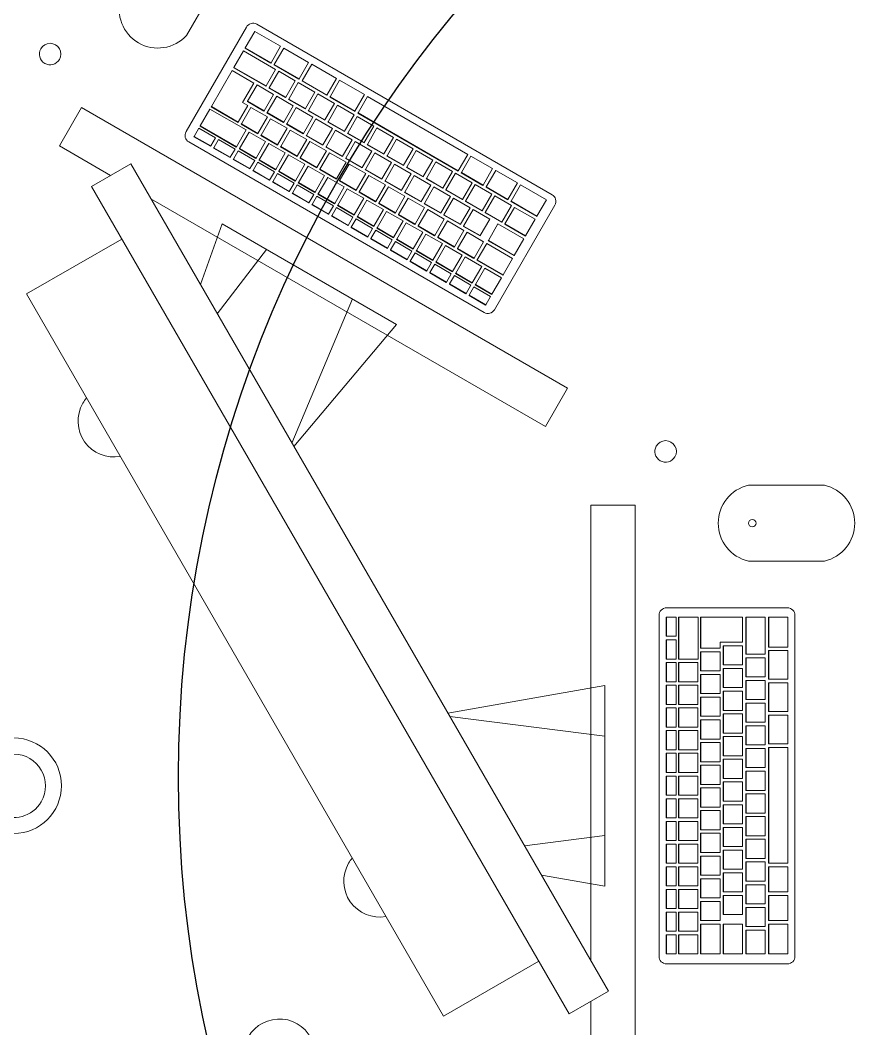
# Model space of a CAD drawing. Header units: millimetres. Extents: x 155920 to 295199, y -4084 to 97293.
# Drawn here: x 168260 to 168976, y 18933 to 19778 of the extents above; entities that cross this region are included whole.
import ezdxf

# ---------------------------------------------------------------- set-up
doc = ezdxf.new("R2010")
doc.units = ezdxf.units.MM
doc.header["$MEASUREMENT"] = 0
for name, color, linetype, lineweight in [('A-GENM', 8, 'CONTINUOUS', 9), ('E-ELEC-EQPM', 8, 'CONTINUOUS', 9), ('I-FURN', 8, 'CONTINUOUS', 9)]:
    doc.layers.add(name, color=color, linetype=linetype, lineweight=lineweight)
doc.layers.add('Social Distancing', color=7, linetype='CONTINUOUS')

msp = doc.modelspace()

# ---------------------------------------------------------------- linework, layer by layer
at = {"layer": 'A-GENM'}
for p, q in [((168399.49, 19764.75), (168431.24, 19819.75)), ((168449.65, 19771.9), (168399.07, 19684.29)), ((168456.66, 19768.27), (168448.69, 19754.46)), ((168478.31, 19755.77), (168456.66, 19768.27)), ((168705.61, 19631.45), (168458.33, 19774.22)), ((168447.21, 19751.89), (168439.23, 19738.07)), ((168474.06, 19736.39), (168447.21, 19751.89)), ((168448.55, 19754.22), (168448.69, 19754.46)), ((168470.21, 19741.72), (168448.55, 19754.22)), ((168448.69, 19754.46), (168470.34, 19741.96)), ((168470.34, 19741.96), (168478.31, 19755.77)), ((168480.91, 19754.27), (168472.94, 19740.46)), ((168501.7, 19742.27), (168480.91, 19754.27)), ((168437.75, 19735.5), (168420.3, 19705.29)), ((168455.93, 19725), (168437.75, 19735.5)), ((168439.09, 19737.83), (168439.23, 19738.07)), ((168465.94, 19722.33), (168439.09, 19737.83)), ((168439.23, 19738.07), (168466.08, 19722.57)), ((168466.08, 19722.57), (168474.06, 19736.39)), ((168476.65, 19734.89), (168468.67, 19721.07)), ((168470.21, 19741.72), (168470.34, 19741.96)), ((168472.8, 19740.22), (168472.94, 19740.46)), ((168493.59, 19728.22), (168472.8, 19740.22)), ((168472.94, 19740.46), (168493.73, 19728.46)), ((168490.51, 19726.89), (168476.65, 19734.89)), ((168493.73, 19728.46), (168501.7, 19742.27)), ((168504.29, 19740.77), (168496.32, 19726.96)), ((168525.08, 19728.77), (168504.29, 19740.77)), ((168482.53, 19713.07), (168490.51, 19726.89)), ((168493.59, 19728.22), (168493.73, 19728.46)), ((168496.19, 19726.72), (168496.32, 19726.96)), ((168516.97, 19714.72), (168496.19, 19726.72)), ((168496.32, 19726.96), (168517.11, 19714.96)), ((168517.11, 19714.96), (168525.08, 19728.77)), ((168527.68, 19727.27), (168519.71, 19713.46)), ((168548.46, 19715.27), (168527.68, 19727.27)), ((168446.47, 19708.61), (168455.93, 19725)), ((168458.53, 19723.5), (168450.55, 19709.68)), ((168472.39, 19715.5), (168458.53, 19723.5)), ((168465.94, 19722.33), (168466.08, 19722.57)), ((168468.54, 19720.83), (168468.67, 19721.07)), ((168482.39, 19712.83), (168468.54, 19720.83)), ((168468.67, 19721.07), (168482.53, 19713.07)), ((168493.11, 19725.39), (168485.13, 19711.57)), ((168506.97, 19717.39), (168493.11, 19725.39)), ((168498.98, 19703.57), (168506.97, 19717.39)), ((168450.41, 19709.44), (168450.55, 19709.68)), ((168464.27, 19701.44), (168450.41, 19709.44)), ((168450.55, 19709.68), (168464.41, 19701.68)), ((168464.41, 19701.68), (168472.39, 19715.5)), ((168474.98, 19714), (168467, 19700.18)), ((168488.84, 19706), (168474.98, 19714)), ((168482.39, 19712.83), (168482.53, 19713.07)), ((168484.99, 19711.33), (168485.13, 19711.57)), ((168498.85, 19703.33), (168484.99, 19711.33)), ((168485.13, 19711.57), (168498.98, 19703.57)), ((168509.56, 19715.89), (168501.58, 19702.07)), ((168523.42, 19707.89), (168509.56, 19715.89)), ((168516.97, 19714.72), (168517.11, 19714.96)), ((168519.57, 19713.22), (168519.71, 19713.46)), ((168540.35, 19701.22), (168519.57, 19713.22)), ((168519.71, 19713.46), (168540.49, 19701.46)), ((168540.49, 19701.46), (168548.46, 19715.27)), ((168551.06, 19713.77), (168543.09, 19699.96)), ((168635.06, 19665.27), (168551.06, 19713.77)), ((168419.1, 19703.2), (168410.98, 19689.14)), ((168449.41, 19685.7), (168419.1, 19703.2)), ((168420.16, 19705.05), (168420.3, 19705.29)), ((168442.68, 19692.05), (168420.16, 19705.05)), ((168420.3, 19705.29), (168442.82, 19692.29)), ((168442.82, 19692.29), (168450.8, 19706.11)), ((168453.4, 19704.61), (168445.42, 19690.79)), ((168450.8, 19706.11), (168446.47, 19708.61)), ((168467.25, 19696.61), (168453.4, 19704.61)), ((168464.27, 19701.44), (168464.41, 19701.68)), ((168480.86, 19692.18), (168488.84, 19706)), ((168491.44, 19704.5), (168483.46, 19690.68)), ((168505.3, 19696.5), (168491.44, 19704.5)), ((168498.85, 19703.33), (168498.98, 19703.57)), ((168501.44, 19701.83), (168501.58, 19702.07)), ((168515.3, 19693.83), (168501.44, 19701.83)), ((168501.58, 19702.07), (168515.44, 19694.07)), ((168515.44, 19694.07), (168523.42, 19707.89)), ((168526.02, 19706.39), (168518.04, 19692.57)), ((168539.87, 19698.39), (168526.02, 19706.39)), ((168540.35, 19701.22), (168540.49, 19701.46)), ((168442.68, 19692.05), (168442.82, 19692.29)), ((168459.27, 19682.79), (168467.25, 19696.61)), ((168469.85, 19695.11), (168461.87, 19681.29)), ((168466.87, 19699.94), (168467, 19700.18)), ((168480.72, 19691.94), (168466.87, 19699.94)), ((168467, 19700.18), (168480.86, 19692.18)), ((168483.71, 19687.11), (168469.85, 19695.11)), ((168480.72, 19691.94), (168480.86, 19692.18)), ((168497.32, 19682.68), (168505.3, 19696.5)), ((168507.89, 19695), (168499.91, 19681.18)), ((168521.75, 19687), (168507.89, 19695)), ((168515.3, 19693.83), (168515.44, 19694.07)), ((168517.9, 19692.33), (168518.04, 19692.57)), ((168531.76, 19684.33), (168517.9, 19692.33)), ((168518.04, 19692.57), (168531.89, 19684.57)), ((168531.89, 19684.57), (168539.87, 19698.39)), ((168542.47, 19696.89), (168534.49, 19683.07)), ((168556.33, 19688.89), (168542.47, 19696.89)), ((168542.95, 19699.72), (168543.09, 19699.96)), ((168626.96, 19651.22), (168542.95, 19699.72)), ((168543.09, 19699.96), (168627.09, 19651.46)), ((168409.85, 19687.18), (168405.86, 19680.27)), ((168423.7, 19679.18), (168409.85, 19687.18)), ((168410.84, 19688.9), (168410.98, 19689.14)), ((168441.15, 19671.4), (168410.84, 19688.9)), ((168410.98, 19689.14), (168441.29, 19671.64)), ((168441.29, 19671.64), (168449.41, 19685.7)), ((168451.87, 19683.96), (168443.89, 19670.14)), ((168445.28, 19690.55), (168445.42, 19690.79)), ((168459.13, 19682.55), (168445.28, 19690.55)), ((168445.42, 19690.79), (168459.27, 19682.79)), ((168465.72, 19675.96), (168451.87, 19683.96)), ((168475.73, 19673.29), (168483.71, 19687.11)), ((168486.31, 19685.61), (168478.33, 19671.79)), ((168483.32, 19690.44), (168483.46, 19690.68)), ((168497.18, 19682.44), (168483.32, 19690.44)), ((168483.46, 19690.68), (168497.32, 19682.68)), ((168500.16, 19677.61), (168486.31, 19685.61)), ((168513.77, 19673.18), (168521.75, 19687)), ((168524.35, 19685.5), (168516.37, 19671.68)), ((168538.2, 19677.5), (168524.35, 19685.5)), ((168531.76, 19684.33), (168531.89, 19684.57)), ((168548.35, 19675.07), (168556.33, 19688.89)), ((168558.93, 19687.39), (168550.95, 19673.57)), ((168572.78, 19679.39), (168558.93, 19687.39)), ((168401.4, 19675.61), (168648.68, 19532.84)), ((168405.72, 19680.03), (168405.86, 19680.27)), ((168419.58, 19672.03), (168405.72, 19680.03)), ((168405.86, 19680.27), (168419.71, 19672.27)), ((168419.71, 19672.27), (168423.7, 19679.18)), ((168426.3, 19677.68), (168422.31, 19670.77)), ((168440.16, 19669.68), (168426.3, 19677.68)), ((168457.74, 19662.14), (168465.72, 19675.96)), ((168459.13, 19682.55), (168459.27, 19682.79)), ((168461.73, 19681.05), (168461.87, 19681.29)), ((168475.59, 19673.05), (168461.73, 19681.05)), ((168461.87, 19681.29), (168475.73, 19673.29)), ((168492.18, 19663.79), (168500.16, 19677.61)), ((168502.76, 19676.11), (168494.78, 19662.29)), ((168497.18, 19682.44), (168497.32, 19682.68)), ((168499.78, 19680.94), (168499.91, 19681.18)), ((168513.63, 19672.94), (168499.78, 19680.94)), ((168499.91, 19681.18), (168513.77, 19673.18)), ((168516.62, 19668.11), (168502.76, 19676.11)), ((168530.22, 19663.68), (168538.2, 19677.5)), ((168540.8, 19676), (168532.82, 19662.18)), ((168534.35, 19682.83), (168534.49, 19683.07)), ((168548.21, 19674.83), (168534.35, 19682.83)), ((168534.49, 19683.07), (168548.35, 19675.07)), ((168554.66, 19668), (168540.8, 19676)), ((168548.21, 19674.83), (168548.35, 19675.07)), ((168564.8, 19665.57), (168572.78, 19679.39)), ((168575.38, 19677.89), (168567.4, 19664.07)), ((168589.24, 19669.89), (168575.38, 19677.89)), ((168419.58, 19672.03), (168419.71, 19672.27)), ((168422.17, 19670.53), (168422.31, 19670.77)), ((168436.03, 19662.53), (168422.17, 19670.53)), ((168422.31, 19670.77), (168436.17, 19662.77)), ((168436.17, 19662.77), (168440.16, 19669.68)), ((168442.76, 19668.18), (168438.77, 19661.27)), ((168441.15, 19671.4), (168441.29, 19671.64)), ((168456.61, 19660.18), (168442.76, 19668.18)), ((168443.75, 19669.9), (168443.89, 19670.14)), ((168457.6, 19661.9), (168443.75, 19669.9)), ((168443.89, 19670.14), (168457.74, 19662.14)), ((168468.32, 19674.46), (168460.34, 19660.64)), ((168482.18, 19666.46), (168468.32, 19674.46)), ((168475.59, 19673.05), (168475.73, 19673.29)), ((168478.19, 19671.55), (168478.33, 19671.79)), ((168492.04, 19663.55), (168478.19, 19671.55)), ((168478.33, 19671.79), (168492.18, 19663.79)), ((168508.64, 19654.29), (168516.62, 19668.11)), ((168519.21, 19666.61), (168511.23, 19652.79)), ((168513.63, 19672.94), (168513.77, 19673.18)), ((168516.23, 19671.44), (168516.37, 19671.68)), ((168530.09, 19663.44), (168516.23, 19671.44)), ((168516.37, 19671.68), (168530.22, 19663.68)), ((168533.07, 19658.61), (168519.21, 19666.61)), ((168546.68, 19654.18), (168554.66, 19668)), ((168550.81, 19673.33), (168550.95, 19673.57)), ((168564.66, 19665.33), (168550.81, 19673.33)), ((168550.95, 19673.57), (168564.8, 19665.57)), ((168581.26, 19656.07), (168589.24, 19669.89)), ((168591.84, 19668.39), (168583.86, 19654.57)), ((168605.69, 19660.39), (168591.84, 19668.39)), ((168436.03, 19662.53), (168436.17, 19662.77)), ((168438.63, 19661.03), (168438.77, 19661.27)), ((168452.48, 19653.03), (168438.63, 19661.03)), ((168438.77, 19661.27), (168452.62, 19653.27)), ((168452.62, 19653.27), (168456.61, 19660.18)), ((168459.21, 19658.68), (168455.22, 19651.77)), ((168457.6, 19661.9), (168457.74, 19662.14)), ((168473.07, 19650.68), (168459.21, 19658.68)), ((168460.2, 19660.4), (168460.34, 19660.64)), ((168474.06, 19652.4), (168460.2, 19660.4)), ((168460.34, 19660.64), (168474.2, 19652.64)), ((168474.2, 19652.64), (168482.18, 19666.46)), ((168484.77, 19664.96), (168476.79, 19651.14)), ((168498.63, 19656.96), (168484.77, 19664.96)), ((168492.04, 19663.55), (168492.18, 19663.79)), ((168494.64, 19662.05), (168494.78, 19662.29)), ((168508.5, 19654.05), (168494.64, 19662.05)), ((168494.78, 19662.29), (168508.64, 19654.29)), ((168525.09, 19644.79), (168533.07, 19658.61)), ((168530.09, 19663.44), (168530.22, 19663.68)), ((168532.68, 19661.94), (168532.82, 19662.18)), ((168546.54, 19653.94), (168532.68, 19661.94)), ((168532.82, 19662.18), (168546.68, 19654.18)), ((168557.26, 19666.5), (168549.28, 19652.68)), ((168571.11, 19658.5), (168557.26, 19666.5)), ((168563.13, 19644.68), (168571.11, 19658.5)), ((168564.66, 19665.33), (168564.8, 19665.57)), ((168567.26, 19663.83), (168567.4, 19664.07)), ((168581.12, 19655.83), (168567.26, 19663.83)), ((168567.4, 19664.07), (168581.26, 19656.07)), ((168597.71, 19646.57), (168605.69, 19660.39)), ((168608.29, 19658.89), (168600.31, 19645.07)), ((168622.15, 19650.89), (168608.29, 19658.89)), ((168627.09, 19651.46), (168635.06, 19665.27)), ((168637.66, 19663.77), (168629.69, 19649.96)), ((168655.85, 19653.27), (168637.66, 19663.77)), ((168452.48, 19653.03), (168452.62, 19653.27)), ((168455.08, 19651.53), (168455.22, 19651.77)), ((168468.94, 19643.53), (168455.08, 19651.53)), ((168455.22, 19651.77), (168469.08, 19643.77)), ((168469.08, 19643.77), (168473.07, 19650.68)), ((168474.06, 19652.4), (168474.2, 19652.64)), ((168476.66, 19650.9), (168476.79, 19651.14)), ((168490.51, 19642.9), (168476.66, 19650.9)), ((168476.79, 19651.14), (168490.65, 19643.14)), ((168490.65, 19643.14), (168498.63, 19656.96)), ((168501.23, 19655.46), (168493.25, 19641.64)), ((168515.09, 19647.46), (168501.23, 19655.46)), ((168508.5, 19654.05), (168508.64, 19654.29)), ((168511.1, 19652.55), (168511.23, 19652.79)), ((168524.95, 19644.55), (168511.1, 19652.55)), ((168511.23, 19652.79), (168525.09, 19644.79)), ((168535.67, 19657.11), (168527.69, 19643.29)), ((168549.53, 19649.11), (168535.67, 19657.11)), ((168546.54, 19653.94), (168546.68, 19654.18)), ((168549.14, 19652.44), (168549.28, 19652.68)), ((168562.99, 19644.44), (168549.14, 19652.44)), ((168549.28, 19652.68), (168563.13, 19644.68)), ((168573.71, 19657), (168565.73, 19643.18)), ((168587.57, 19649), (168573.71, 19657)), ((168581.12, 19655.83), (168581.26, 19656.07)), ((168583.72, 19654.33), (168583.86, 19654.57)), ((168597.57, 19646.33), (168583.72, 19654.33)), ((168583.86, 19654.57), (168597.71, 19646.57)), ((168614.17, 19637.07), (168622.15, 19650.89)), ((168626.96, 19651.22), (168627.09, 19651.46)), ((168629.55, 19649.72), (168629.69, 19649.96)), ((168647.74, 19639.22), (168629.55, 19649.72)), ((168629.69, 19649.96), (168647.88, 19639.46)), ((168647.88, 19639.46), (168655.85, 19653.27)), ((168658.45, 19651.77), (168650.48, 19637.96)), ((168676.63, 19641.27), (168658.45, 19651.77)), ((168468.94, 19643.53), (168469.08, 19643.77)), ((168471.54, 19642.03), (168471.68, 19642.27)), ((168485.39, 19634.03), (168471.54, 19642.03)), ((168475.67, 19649.18), (168471.68, 19642.27)), ((168471.68, 19642.27), (168485.53, 19634.27)), ((168489.52, 19641.18), (168475.67, 19649.18)), ((168490.51, 19642.9), (168490.65, 19643.14)), ((168493.11, 19641.4), (168493.25, 19641.64)), ((168506.97, 19633.4), (168493.11, 19641.4)), ((168493.25, 19641.64), (168507.1, 19633.64)), ((168507.1, 19633.64), (168515.09, 19647.46)), ((168517.68, 19645.96), (168509.7, 19632.14)), ((168531.54, 19637.96), (168517.68, 19645.96)), ((168524.95, 19644.55), (168525.09, 19644.79)), ((168527.55, 19643.05), (168527.69, 19643.29)), ((168541.41, 19635.05), (168527.55, 19643.05)), ((168527.69, 19643.29), (168541.55, 19635.29)), ((168541.55, 19635.29), (168549.53, 19649.11)), ((168552.12, 19647.61), (168544.14, 19633.79)), ((168565.98, 19639.61), (168552.12, 19647.61)), ((168562.99, 19644.44), (168563.13, 19644.68)), ((168565.59, 19642.94), (168565.73, 19643.18)), ((168579.45, 19634.94), (168565.59, 19642.94)), ((168565.73, 19643.18), (168579.59, 19635.18)), ((168579.59, 19635.18), (168587.57, 19649)), ((168590.17, 19647.5), (168582.19, 19633.68)), ((168604.02, 19639.5), (168590.17, 19647.5)), ((168597.57, 19646.33), (168597.71, 19646.57)), ((168600.17, 19644.83), (168600.31, 19645.07)), ((168614.03, 19636.83), (168600.17, 19644.83)), ((168600.31, 19645.07), (168614.17, 19637.07)), ((168624.74, 19649.39), (168616.76, 19635.57)), ((168638.6, 19641.39), (168624.74, 19649.39)), ((168630.62, 19627.57), (168638.6, 19641.39)), ((168668.66, 19627.46), (168676.63, 19641.27)), ((168485.39, 19634.03), (168485.53, 19634.27)), ((168485.53, 19634.27), (168489.52, 19641.18)), ((168487.99, 19632.53), (168488.13, 19632.77)), ((168492.12, 19639.68), (168488.13, 19632.77)), ((168488.13, 19632.77), (168501.99, 19624.77)), ((168505.98, 19631.68), (168492.12, 19639.68)), ((168506.97, 19633.4), (168507.1, 19633.64)), ((168523.56, 19624.14), (168531.54, 19637.96)), ((168534.14, 19636.46), (168526.16, 19622.64)), ((168547.99, 19628.46), (168534.14, 19636.46)), ((168541.41, 19635.05), (168541.55, 19635.29)), ((168544, 19633.55), (168544.14, 19633.79)), ((168557.86, 19625.55), (168544, 19633.55)), ((168544.14, 19633.79), (168558, 19625.79)), ((168558, 19625.79), (168565.98, 19639.61)), ((168568.58, 19638.11), (168560.6, 19624.29)), ((168582.43, 19630.11), (168568.58, 19638.11)), ((168579.45, 19634.94), (168579.59, 19635.18)), ((168582.05, 19633.44), (168582.19, 19633.68)), ((168595.9, 19625.44), (168582.05, 19633.44)), ((168582.19, 19633.68), (168596.04, 19625.68)), ((168596.04, 19625.68), (168604.02, 19639.5)), ((168606.62, 19638), (168598.64, 19624.18)), ((168620.48, 19630), (168606.62, 19638)), ((168614.03, 19636.83), (168614.17, 19637.07)), ((168616.63, 19635.33), (168616.76, 19635.57)), ((168630.48, 19627.33), (168616.63, 19635.33)), ((168616.76, 19635.57), (168630.62, 19627.57)), ((168641.2, 19639.89), (168633.22, 19626.07)), ((168655.06, 19631.89), (168641.2, 19639.89)), ((168647.74, 19639.22), (168647.88, 19639.46)), ((168650.34, 19637.72), (168650.48, 19637.96)), ((168668.53, 19627.22), (168650.34, 19637.72)), ((168650.48, 19637.96), (168668.66, 19627.46)), ((168679.23, 19639.77), (168671.26, 19625.96)), ((168700.88, 19627.27), (168679.23, 19639.77)), ((168501.85, 19624.53), (168487.99, 19632.53)), ((168501.85, 19624.53), (168501.99, 19624.77)), ((168501.99, 19624.77), (168505.98, 19631.68)), ((168508.57, 19630.18), (168504.58, 19623.27)), ((168522.43, 19622.18), (168508.57, 19630.18)), ((168509.56, 19631.9), (168509.7, 19632.14)), ((168523.42, 19623.9), (168509.56, 19631.9)), ((168509.7, 19632.14), (168523.56, 19624.14)), ((168540.01, 19614.64), (168547.99, 19628.46)), ((168550.59, 19626.96), (168542.61, 19613.14)), ((168564.45, 19618.96), (168550.59, 19626.96)), ((168557.86, 19625.55), (168558, 19625.79)), ((168574.45, 19616.29), (168582.43, 19630.11)), ((168585.03, 19628.61), (168577.05, 19614.79)), ((168598.89, 19620.61), (168585.03, 19628.61)), ((168595.9, 19625.44), (168596.04, 19625.68)), ((168612.5, 19616.18), (168620.48, 19630)), ((168623.08, 19628.5), (168615.09, 19614.68)), ((168636.93, 19620.5), (168623.08, 19628.5)), ((168630.48, 19627.33), (168630.62, 19627.57)), ((168633.08, 19625.83), (168633.22, 19626.07)), ((168646.94, 19617.83), (168633.08, 19625.83)), ((168633.22, 19626.07), (168647.08, 19618.07)), ((168647.08, 19618.07), (168655.06, 19631.89)), ((168657.65, 19630.39), (168649.67, 19616.57)), ((168671.51, 19622.39), (168657.65, 19630.39)), ((168668.53, 19627.22), (168668.66, 19627.46)), ((168671.12, 19625.72), (168671.26, 19625.96)), ((168692.77, 19613.22), (168671.12, 19625.72)), ((168671.26, 19625.96), (168692.91, 19613.46)), ((168692.91, 19613.46), (168700.88, 19627.27)), ((168504.45, 19623.03), (168504.58, 19623.27)), ((168518.3, 19615.03), (168504.45, 19623.03)), ((168504.58, 19623.27), (168518.44, 19615.27)), ((168518.44, 19615.27), (168522.43, 19622.18)), ((168525.03, 19620.68), (168521.04, 19613.77)), ((168523.42, 19623.9), (168523.56, 19624.14)), ((168538.89, 19612.68), (168525.03, 19620.68)), ((168526.02, 19622.4), (168526.16, 19622.64)), ((168539.88, 19614.4), (168526.02, 19622.4)), ((168526.16, 19622.64), (168540.01, 19614.64)), ((168556.47, 19605.14), (168564.45, 19618.96)), ((168567.05, 19617.46), (168559.07, 19603.64)), ((168560.46, 19624.05), (168560.6, 19624.29)), ((168574.32, 19616.05), (168560.46, 19624.05)), ((168560.6, 19624.29), (168574.45, 19616.29)), ((168580.9, 19609.46), (168567.05, 19617.46)), ((168574.32, 19616.05), (168574.45, 19616.29)), ((168590.91, 19606.79), (168598.89, 19620.61)), ((168601.49, 19619.11), (168593.51, 19605.29)), ((168598.5, 19623.94), (168598.64, 19624.18)), ((168612.36, 19615.94), (168598.5, 19623.94)), ((168598.64, 19624.18), (168612.5, 19616.18)), ((168615.34, 19611.11), (168601.49, 19619.11)), ((168612.36, 19615.94), (168612.5, 19616.18)), ((168628.95, 19606.68), (168636.93, 19620.5)), ((168639.53, 19619), (168631.55, 19605.18)), ((168653.39, 19611), (168639.53, 19619)), ((168646.94, 19617.83), (168647.08, 19618.07)), ((168649.53, 19616.33), (168649.67, 19616.57)), ((168663.39, 19608.33), (168649.53, 19616.33)), ((168649.67, 19616.57), (168663.53, 19608.57)), ((168657.35, 19535.17), (168707.93, 19622.78)), ((168663.53, 19608.57), (168671.51, 19622.39)), ((168674.1, 19620.87), (168666.13, 19607.07)), ((168691.42, 19610.87), (168674.1, 19620.87)), ((168518.3, 19615.03), (168518.44, 19615.27)), ((168520.9, 19613.53), (168521.04, 19613.77)), ((168534.76, 19605.53), (168520.9, 19613.53)), ((168521.04, 19613.77), (168534.89, 19605.77)), ((168534.89, 19605.77), (168538.89, 19612.68)), ((168541.48, 19611.18), (168537.49, 19604.27)), ((168539.88, 19614.4), (168540.01, 19614.64)), ((168555.34, 19603.18), (168541.48, 19611.18)), ((168542.47, 19612.9), (168542.61, 19613.14)), ((168556.33, 19604.9), (168542.47, 19612.9)), ((168542.61, 19613.14), (168556.47, 19605.14)), ((168572.92, 19595.64), (168580.9, 19609.46)), ((168583.5, 19607.96), (168575.52, 19594.14)), ((168576.91, 19614.55), (168577.05, 19614.79)), ((168590.77, 19606.55), (168576.91, 19614.55)), ((168577.05, 19614.79), (168590.91, 19606.79)), ((168597.36, 19599.96), (168583.5, 19607.96)), ((168607.36, 19597.29), (168615.34, 19611.11)), ((168617.94, 19609.61), (168609.96, 19595.79)), ((168614.96, 19614.44), (168615.09, 19614.68)), ((168628.81, 19606.44), (168614.96, 19614.44)), ((168615.09, 19614.68), (168628.95, 19606.68)), ((168631.8, 19601.61), (168617.94, 19609.61)), ((168645.41, 19597.18), (168653.39, 19611)), ((168663.39, 19608.33), (168663.53, 19608.57)), ((168683.45, 19597.07), (168691.42, 19610.87)), ((168692.77, 19613.22), (168692.91, 19613.46)), ((168534.76, 19605.53), (168534.89, 19605.77)), ((168537.35, 19604.03), (168537.49, 19604.27)), ((168551.21, 19596.03), (168537.35, 19604.03)), ((168537.49, 19604.27), (168551.35, 19596.27)), ((168551.35, 19596.27), (168555.34, 19603.18)), ((168557.94, 19601.68), (168553.95, 19594.77)), ((168556.33, 19604.9), (168556.47, 19605.14)), ((168571.79, 19593.68), (168557.94, 19601.68)), ((168558.93, 19603.4), (168559.07, 19603.64)), ((168572.78, 19595.4), (168558.93, 19603.4)), ((168559.07, 19603.64), (168572.92, 19595.64)), ((168589.38, 19586.14), (168597.36, 19599.96)), ((168590.77, 19606.55), (168590.91, 19606.79)), ((168593.37, 19605.05), (168593.51, 19605.29)), ((168607.22, 19597.05), (168593.37, 19605.05)), ((168593.51, 19605.29), (168607.36, 19597.29)), ((168623.82, 19587.79), (168631.8, 19601.61)), ((168634.4, 19600.11), (168626.42, 19586.29)), ((168628.81, 19606.44), (168628.95, 19606.68)), ((168631.41, 19604.94), (168631.55, 19605.18)), ((168645.27, 19596.94), (168631.41, 19604.94)), ((168631.55, 19605.18), (168645.41, 19597.18)), ((168648.25, 19592.11), (168634.4, 19600.11)), ((168660.3, 19606.98), (168652.33, 19593.18)), ((168681.95, 19594.48), (168660.3, 19606.98)), ((168665.99, 19606.83), (168666.13, 19607.07)), ((168683.31, 19596.83), (168665.99, 19606.83)), ((168666.13, 19607.07), (168683.45, 19597.07)), ((168551.21, 19596.03), (168551.35, 19596.27)), ((168553.81, 19594.53), (168553.95, 19594.77)), ((168567.67, 19586.53), (168553.81, 19594.53)), ((168553.95, 19594.77), (168567.8, 19586.77)), ((168567.8, 19586.77), (168571.79, 19593.68)), ((168574.39, 19592.18), (168570.4, 19585.27)), ((168572.78, 19595.4), (168572.92, 19595.64)), ((168588.25, 19584.18), (168574.39, 19592.18)), ((168575.38, 19593.9), (168575.52, 19594.14)), ((168589.24, 19585.9), (168575.38, 19593.9)), ((168575.52, 19594.14), (168589.38, 19586.14)), ((168599.96, 19598.46), (168591.98, 19584.64)), ((168613.81, 19590.46), (168599.96, 19598.46)), ((168607.22, 19597.05), (168607.36, 19597.29)), ((168609.82, 19595.55), (168609.96, 19595.79)), ((168623.68, 19587.55), (168609.82, 19595.55)), ((168609.96, 19595.79), (168623.82, 19587.79)), ((168640.27, 19578.29), (168648.25, 19592.11)), ((168650.84, 19590.59), (168642.87, 19576.79)), ((168645.27, 19596.94), (168645.41, 19597.18)), ((168672.49, 19578.09), (168650.84, 19590.59)), ((168652.2, 19592.94), (168652.33, 19593.18)), ((168673.85, 19580.44), (168652.2, 19592.94)), ((168652.33, 19593.18), (168673.98, 19580.68)), ((168673.98, 19580.68), (168681.95, 19594.48)), ((168683.31, 19596.83), (168683.45, 19597.07)), ((168567.67, 19586.53), (168567.8, 19586.77)), ((168570.26, 19585.03), (168570.4, 19585.27)), ((168584.12, 19577.03), (168570.26, 19585.03)), ((168570.4, 19585.27), (168584.26, 19577.27)), ((168584.26, 19577.27), (168588.25, 19584.18)), ((168590.85, 19582.68), (168586.86, 19575.77)), ((168589.24, 19585.9), (168589.38, 19586.14)), ((168604.7, 19574.68), (168590.85, 19582.68)), ((168591.84, 19584.4), (168591.98, 19584.64)), ((168605.69, 19576.4), (168591.84, 19584.4)), ((168591.98, 19584.64), (168605.83, 19576.64)), ((168605.83, 19576.64), (168613.81, 19590.46)), ((168616.41, 19588.96), (168608.43, 19575.14)), ((168630.27, 19580.96), (168616.41, 19588.96)), ((168623.68, 19587.55), (168623.82, 19587.79)), ((168626.28, 19586.05), (168626.42, 19586.29)), ((168640.13, 19578.05), (168626.28, 19586.05)), ((168626.42, 19586.29), (168640.27, 19578.29)), ((168584.12, 19577.03), (168584.26, 19577.27)), ((168586.72, 19575.53), (168586.86, 19575.77)), ((168600.57, 19567.53), (168586.72, 19575.53)), ((168586.86, 19575.77), (168600.71, 19567.77)), ((168600.71, 19567.77), (168604.7, 19574.68)), ((168605.69, 19576.4), (168605.83, 19576.64)), ((168608.29, 19574.9), (168608.43, 19575.14)), ((168622.15, 19566.9), (168608.29, 19574.9)), ((168608.43, 19575.14), (168622.29, 19567.14)), ((168622.29, 19567.14), (168630.27, 19580.96)), ((168632.86, 19579.46), (168624.88, 19565.64)), ((168646.72, 19571.46), (168632.86, 19579.46)), ((168640.13, 19578.05), (168640.27, 19578.29)), ((168642.73, 19576.55), (168642.87, 19576.79)), ((168664.38, 19564.05), (168642.73, 19576.55)), ((168642.87, 19576.79), (168664.52, 19564.29)), ((168664.52, 19564.29), (168672.49, 19578.09)), ((168673.85, 19580.44), (168673.98, 19580.68)), ((168600.57, 19567.53), (168600.71, 19567.77)), ((168603.17, 19566.03), (168603.31, 19566.27)), ((168617.03, 19558.03), (168603.17, 19566.03)), ((168607.3, 19573.18), (168603.31, 19566.27)), ((168603.31, 19566.27), (168617.17, 19558.27)), ((168621.16, 19565.18), (168607.3, 19573.18)), ((168617.17, 19558.27), (168621.16, 19565.18)), ((168622.15, 19566.9), (168622.29, 19567.14)), ((168624.75, 19565.4), (168624.88, 19565.64)), ((168638.6, 19557.4), (168624.75, 19565.4)), ((168624.88, 19565.64), (168638.74, 19557.64)), ((168638.74, 19557.64), (168646.72, 19571.46)), ((168649.32, 19569.96), (168641.34, 19556.14)), ((168663.18, 19561.96), (168649.32, 19569.96)), ((168617.03, 19558.03), (168617.17, 19558.27)), ((168619.63, 19556.53), (168619.77, 19556.77)), ((168623.76, 19563.68), (168619.77, 19556.77)), ((168619.77, 19556.77), (168633.62, 19548.77)), ((168637.61, 19555.68), (168623.76, 19563.68)), ((168638.6, 19557.4), (168638.74, 19557.64)), ((168655.2, 19548.14), (168663.18, 19561.96)), ((168664.38, 19564.05), (168664.52, 19564.29)), ((168633.48, 19548.53), (168619.63, 19556.53)), ((168633.48, 19548.53), (168633.62, 19548.77)), ((168633.62, 19548.77), (168637.61, 19555.68)), ((168640.21, 19554.18), (168636.22, 19547.27)), ((168654.07, 19546.18), (168640.21, 19554.18)), ((168641.2, 19555.9), (168641.34, 19556.14)), ((168655.06, 19547.9), (168641.2, 19555.9)), ((168641.34, 19556.14), (168655.2, 19548.14)), ((168636.08, 19547.03), (168636.22, 19547.27)), ((168649.94, 19539.03), (168636.08, 19547.03)), ((168636.22, 19547.27), (168650.08, 19539.27)), ((168650.08, 19539.27), (168654.07, 19546.18)), ((168655.06, 19547.9), (168655.2, 19548.14)), ((168649.94, 19539.03), (168650.08, 19539.27)), ((168933.62, 19388.11), (168870.12, 19388.11)), ((168870.12, 19324.61), (168933.62, 19324.61)), ((168795.16, 19279.13), (168795.16, 18993.59)), ((168902.67, 19285.48), (168801.51, 19285.48)), ((168909.02, 18993.59), (168909.02, 19279.13)), ((168801.15, 19261.59), (168801.15, 19277.59)), ((168801.15, 19277.59), (168801.42, 19277.59)), ((168809.4, 19277.59), (168801.42, 19277.59)), ((168801.42, 19277.59), (168801.42, 19261.59)), ((168809.4, 19261.59), (168809.4, 19277.59)), ((168811.38, 19242.59), (168811.38, 19277.59)), ((168811.38, 19277.59), (168811.66, 19277.59)), ((168827.9, 19277.59), (168811.66, 19277.59)), ((168811.66, 19277.59), (168811.66, 19242.59)), ((168827.9, 19242.59), (168827.9, 19277.59)), ((168830.03, 19251.59), (168830.03, 19277.59)), ((168830.03, 19277.59), (168830.31, 19277.59)), ((168865.2, 19277.59), (168830.31, 19277.59)), ((168830.31, 19277.59), (168830.31, 19251.59)), ((168865.2, 19256.59), (168865.2, 19277.59)), ((168867.89, 19246.59), (168867.89, 19277.59)), ((168867.89, 19277.59), (168868.17, 19277.59)), ((168884.13, 19277.59), (168868.17, 19277.59)), ((168868.17, 19277.59), (168868.17, 19246.59)), ((168884.13, 19246.59), (168884.13, 19277.59)), ((168886.82, 19252.59), (168886.82, 19277.59)), ((168886.82, 19277.59), (168887.09, 19277.59)), ((168903.03, 19277.59), (168887.09, 19277.59)), ((168887.09, 19277.59), (168887.09, 19252.59)), ((168903.03, 19252.59), (168903.03, 19277.59)), ((168801.15, 19261.59), (168801.42, 19261.59)), ((168801.42, 19261.59), (168809.4, 19261.59)), ((168801.15, 19242.59), (168801.15, 19258.59)), ((168801.15, 19258.59), (168801.42, 19258.59)), ((168809.4, 19258.59), (168801.42, 19258.59)), ((168801.42, 19258.59), (168801.42, 19242.59)), ((168809.4, 19242.59), (168809.4, 19258.59)), ((168846.27, 19251.59), (168846.27, 19256.59)), ((168846.27, 19256.59), (168865.2, 19256.59)), ((168848.96, 19237.59), (168848.96, 19253.59)), ((168848.96, 19253.59), (168849.24, 19253.59)), ((168865.2, 19253.59), (168849.24, 19253.59)), ((168849.24, 19253.59), (168849.24, 19237.59)), ((168865.2, 19237.59), (168865.2, 19253.59)), ((168830.03, 19251.59), (168830.31, 19251.59)), ((168830.03, 19232.59), (168830.03, 19248.59)), ((168830.03, 19248.59), (168830.31, 19248.59)), ((168830.31, 19251.59), (168846.27, 19251.59)), ((168846.27, 19248.59), (168830.31, 19248.59)), ((168830.31, 19248.59), (168830.31, 19232.59)), ((168846.27, 19232.59), (168846.27, 19248.59)), ((168867.89, 19246.59), (168868.17, 19246.59)), ((168868.17, 19246.59), (168884.13, 19246.59)), ((168886.82, 19252.59), (168887.09, 19252.59)), ((168886.82, 19225.59), (168886.82, 19249.59)), ((168886.82, 19249.59), (168887.09, 19249.59)), ((168887.09, 19252.59), (168903.03, 19252.59)), ((168903.03, 19249.59), (168887.09, 19249.59)), ((168887.09, 19249.59), (168887.09, 19225.59)), ((168903.03, 19225.59), (168903.03, 19249.59)), ((168801.15, 19242.59), (168801.42, 19242.59)), ((168801.15, 19223.59), (168801.15, 19239.59)), ((168801.15, 19239.59), (168801.42, 19239.59)), ((168801.42, 19242.59), (168809.4, 19242.59)), ((168809.4, 19239.59), (168801.42, 19239.59)), ((168801.42, 19239.59), (168801.42, 19223.59)), ((168809.4, 19223.59), (168809.4, 19239.59)), ((168811.38, 19242.59), (168811.66, 19242.59)), ((168811.38, 19223.59), (168811.38, 19239.59)), ((168811.38, 19239.59), (168811.66, 19239.59)), ((168811.66, 19242.59), (168827.9, 19242.59)), ((168827.62, 19239.59), (168811.66, 19239.59)), ((168811.66, 19239.59), (168811.66, 19223.59)), ((168827.62, 19223.59), (168827.62, 19239.59)), ((168848.96, 19237.59), (168849.24, 19237.59)), ((168849.24, 19237.59), (168865.2, 19237.59)), ((168867.89, 19227.59), (168867.89, 19243.59)), ((168867.89, 19243.59), (168868.17, 19243.59)), ((168884.13, 19243.59), (168868.17, 19243.59)), ((168868.17, 19243.59), (168868.17, 19227.59)), ((168884.13, 19227.59), (168884.13, 19243.59)), ((168830.03, 19232.59), (168830.31, 19232.59)), ((168830.03, 19213.59), (168830.03, 19229.59)), ((168830.03, 19229.59), (168830.31, 19229.59)), ((168830.31, 19232.59), (168846.27, 19232.59)), ((168846.27, 19229.59), (168830.31, 19229.59)), ((168830.31, 19229.59), (168830.31, 19213.59)), ((168846.27, 19213.59), (168846.27, 19229.59)), ((168848.96, 19218.59), (168848.96, 19234.59)), ((168848.96, 19234.59), (168849.24, 19234.59)), ((168865.2, 19234.59), (168849.24, 19234.59)), ((168849.24, 19234.59), (168849.24, 19218.59)), ((168865.2, 19218.59), (168865.2, 19234.59)), ((168867.89, 19227.59), (168868.17, 19227.59)), ((168868.17, 19227.59), (168884.13, 19227.59)), ((168801.15, 19223.59), (168801.42, 19223.59)), ((168801.15, 19204.59), (168801.15, 19220.59)), ((168801.15, 19220.59), (168801.42, 19220.59)), ((168801.42, 19223.59), (168809.4, 19223.59)), ((168809.4, 19220.59), (168801.42, 19220.59)), ((168801.42, 19220.59), (168801.42, 19204.59)), ((168809.4, 19204.59), (168809.4, 19220.59)), ((168811.38, 19223.59), (168811.66, 19223.59)), ((168811.38, 19204.59), (168811.38, 19220.59)), ((168811.38, 19220.59), (168811.66, 19220.59)), ((168811.66, 19223.59), (168827.62, 19223.59)), ((168827.62, 19220.59), (168811.66, 19220.59)), ((168811.66, 19220.59), (168811.66, 19204.59)), ((168827.62, 19204.59), (168827.62, 19220.59)), ((168867.89, 19208.59), (168867.89, 19224.59)), ((168867.89, 19224.59), (168868.17, 19224.59)), ((168884.13, 19224.59), (168868.17, 19224.59)), ((168868.17, 19224.59), (168868.17, 19208.59)), ((168884.13, 19208.59), (168884.13, 19224.59)), ((168886.82, 19225.59), (168887.09, 19225.59)), ((168886.82, 19198.59), (168886.82, 19222.59)), ((168886.82, 19222.59), (168887.09, 19222.59)), ((168887.09, 19225.59), (168903.03, 19225.59)), ((168903.03, 19222.59), (168887.09, 19222.59)), ((168887.09, 19222.59), (168887.09, 19198.59)), ((168903.03, 19198.59), (168903.03, 19222.59)), ((168830.03, 19213.59), (168830.31, 19213.59)), ((168830.03, 19194.59), (168830.03, 19210.59)), ((168830.03, 19210.59), (168830.31, 19210.59)), ((168830.31, 19213.59), (168846.27, 19213.59)), ((168846.27, 19210.59), (168830.31, 19210.59)), ((168830.31, 19210.59), (168830.31, 19194.59)), ((168846.27, 19194.59), (168846.27, 19210.59)), ((168848.96, 19218.59), (168849.24, 19218.59)), ((168848.96, 19199.59), (168848.96, 19215.59)), ((168848.96, 19215.59), (168849.24, 19215.59)), ((168849.24, 19218.59), (168865.2, 19218.59)), ((168865.2, 19215.59), (168849.24, 19215.59)), ((168849.24, 19215.59), (168849.24, 19199.59)), ((168865.2, 19199.59), (168865.2, 19215.59)), ((168801.15, 19204.59), (168801.42, 19204.59)), ((168801.42, 19204.59), (168809.4, 19204.59)), ((168811.38, 19204.59), (168811.66, 19204.59)), ((168811.66, 19204.59), (168827.62, 19204.59)), ((168867.89, 19208.59), (168868.17, 19208.59)), ((168867.89, 19189.59), (168867.89, 19205.59)), ((168867.89, 19205.59), (168868.17, 19205.59)), ((168868.17, 19208.59), (168884.13, 19208.59)), ((168884.13, 19205.59), (168868.17, 19205.59)), ((168868.17, 19205.59), (168868.17, 19189.59)), ((168884.13, 19189.59), (168884.13, 19205.59)), ((168801.15, 19185.59), (168801.15, 19201.59)), ((168801.15, 19201.59), (168801.42, 19201.59)), ((168809.4, 19201.59), (168801.42, 19201.59)), ((168801.42, 19201.59), (168801.42, 19185.59)), ((168809.4, 19185.59), (168809.4, 19201.59)), ((168811.38, 19185.59), (168811.38, 19201.59)), ((168811.38, 19201.59), (168811.66, 19201.59)), ((168827.62, 19201.59), (168811.66, 19201.59)), ((168811.66, 19201.59), (168811.66, 19185.59)), ((168827.62, 19185.59), (168827.62, 19201.59)), ((168830.03, 19194.59), (168830.31, 19194.59)), ((168830.31, 19194.59), (168846.27, 19194.59)), ((168848.96, 19199.59), (168849.24, 19199.59)), ((168848.96, 19180.59), (168848.96, 19196.59)), ((168848.96, 19196.59), (168849.24, 19196.59)), ((168849.24, 19199.59), (168865.2, 19199.59)), ((168865.2, 19196.59), (168849.24, 19196.59)), ((168849.24, 19196.59), (168849.24, 19180.59)), ((168865.2, 19180.59), (168865.2, 19196.59)), ((168886.82, 19198.59), (168887.09, 19198.59)), ((168886.82, 19171.59), (168886.82, 19195.59)), ((168886.82, 19195.59), (168887.09, 19195.59)), ((168887.09, 19198.59), (168903.03, 19198.59)), ((168903.03, 19195.59), (168887.09, 19195.59)), ((168887.09, 19195.59), (168887.09, 19171.59)), ((168903.03, 19171.59), (168903.03, 19195.59)), ((168801.15, 19185.59), (168801.42, 19185.59)), ((168801.42, 19185.59), (168809.4, 19185.59)), ((168811.38, 19185.59), (168811.66, 19185.59)), ((168811.66, 19185.59), (168827.62, 19185.59)), ((168830.03, 19175.59), (168830.03, 19191.59)), ((168830.03, 19191.59), (168830.31, 19191.59)), ((168846.27, 19191.59), (168830.31, 19191.59)), ((168830.31, 19191.59), (168830.31, 19175.59)), ((168846.27, 19175.59), (168846.27, 19191.59)), ((168867.89, 19189.59), (168868.17, 19189.59)), ((168867.89, 19170.59), (168867.89, 19186.59)), ((168867.89, 19186.59), (168868.17, 19186.59)), ((168868.17, 19189.59), (168884.13, 19189.59)), ((168884.13, 19186.59), (168868.17, 19186.59)), ((168868.17, 19186.59), (168868.17, 19170.59)), ((168884.13, 19170.59), (168884.13, 19186.59)), ((168801.15, 19166.59), (168801.15, 19182.59)), ((168801.15, 19182.59), (168801.42, 19182.59)), ((168809.4, 19182.59), (168801.42, 19182.59)), ((168801.42, 19182.59), (168801.42, 19166.59)), ((168809.4, 19166.59), (168809.4, 19182.59)), ((168811.38, 19166.59), (168811.38, 19182.59)), ((168811.38, 19182.59), (168811.66, 19182.59)), ((168827.62, 19182.59), (168811.66, 19182.59)), ((168811.66, 19182.59), (168811.66, 19166.59)), ((168827.62, 19166.59), (168827.62, 19182.59)), ((168848.96, 19180.59), (168849.24, 19180.59)), ((168848.96, 19161.59), (168848.96, 19177.59)), ((168848.96, 19177.59), (168849.24, 19177.59)), ((168849.24, 19180.59), (168865.2, 19180.59)), ((168865.2, 19177.59), (168849.24, 19177.59)), ((168849.24, 19177.59), (168849.24, 19161.59)), ((168865.2, 19161.59), (168865.2, 19177.59)), ((168830.03, 19175.59), (168830.31, 19175.59)), ((168830.03, 19156.59), (168830.03, 19172.59)), ((168830.03, 19172.59), (168830.31, 19172.59)), ((168830.31, 19175.59), (168846.27, 19175.59)), ((168846.27, 19172.59), (168830.31, 19172.59)), ((168830.31, 19172.59), (168830.31, 19156.59)), ((168846.27, 19156.59), (168846.27, 19172.59)), ((168867.89, 19170.59), (168868.17, 19170.59)), ((168868.17, 19170.59), (168884.13, 19170.59)), ((168886.82, 19171.59), (168887.09, 19171.59)), ((168886.82, 19071.59), (168886.82, 19168.59)), ((168886.82, 19168.59), (168887.09, 19168.59)), ((168887.09, 19171.59), (168903.03, 19171.59)), ((168903.03, 19168.59), (168887.09, 19168.59)), ((168887.09, 19168.59), (168887.09, 19071.59)), ((168903.03, 19071.59), (168903.03, 19168.59)), ((168801.15, 19166.59), (168801.42, 19166.59)), ((168801.15, 19147.59), (168801.15, 19163.59)), ((168801.15, 19163.59), (168801.42, 19163.59)), ((168801.42, 19166.59), (168809.4, 19166.59)), ((168809.4, 19163.59), (168801.42, 19163.59)), ((168801.42, 19163.59), (168801.42, 19147.59)), ((168809.4, 19147.59), (168809.4, 19163.59)), ((168811.38, 19166.59), (168811.66, 19166.59)), ((168811.38, 19147.59), (168811.38, 19163.59)), ((168811.38, 19163.59), (168811.66, 19163.59)), ((168811.66, 19166.59), (168827.62, 19166.59)), ((168827.62, 19163.59), (168811.66, 19163.59)), ((168811.66, 19163.59), (168811.66, 19147.59)), ((168827.62, 19147.59), (168827.62, 19163.59)), ((168848.96, 19161.59), (168849.24, 19161.59)), ((168849.24, 19161.59), (168865.2, 19161.59)), ((168867.89, 19151.59), (168867.89, 19167.59)), ((168867.89, 19167.59), (168868.17, 19167.59)), ((168884.13, 19167.59), (168868.17, 19167.59)), ((168868.17, 19167.59), (168868.17, 19151.59)), ((168884.13, 19151.59), (168884.13, 19167.59)), ((168830.03, 19156.59), (168830.31, 19156.59)), ((168830.03, 19137.59), (168830.03, 19153.59)), ((168830.03, 19153.59), (168830.31, 19153.59)), ((168830.31, 19156.59), (168846.27, 19156.59)), ((168846.27, 19153.59), (168830.31, 19153.59)), ((168830.31, 19153.59), (168830.31, 19137.59)), ((168846.27, 19137.59), (168846.27, 19153.59)), ((168848.96, 19142.59), (168848.96, 19158.59)), ((168848.96, 19158.59), (168849.24, 19158.59)), ((168865.2, 19158.59), (168849.24, 19158.59)), ((168849.24, 19158.59), (168849.24, 19142.59)), ((168865.2, 19142.59), (168865.2, 19158.59)), ((168867.89, 19151.59), (168868.17, 19151.59)), ((168868.17, 19151.59), (168884.13, 19151.59)), ((168801.15, 19147.59), (168801.42, 19147.59)), ((168801.15, 19128.59), (168801.15, 19144.59)), ((168801.15, 19144.59), (168801.42, 19144.59)), ((168801.42, 19147.59), (168809.4, 19147.59)), ((168809.4, 19144.59), (168801.42, 19144.59)), ((168801.42, 19144.59), (168801.42, 19128.59)), ((168809.4, 19128.59), (168809.4, 19144.59)), ((168811.38, 19147.59), (168811.66, 19147.59)), ((168811.38, 19128.59), (168811.38, 19144.59)), ((168811.38, 19144.59), (168811.66, 19144.59)), ((168811.66, 19147.59), (168827.62, 19147.59)), ((168827.62, 19144.59), (168811.66, 19144.59)), ((168811.66, 19144.59), (168811.66, 19128.59)), ((168827.62, 19128.59), (168827.62, 19144.59)), ((168867.89, 19132.59), (168867.89, 19148.59)), ((168867.89, 19148.59), (168868.17, 19148.59)), ((168884.13, 19148.59), (168868.17, 19148.59)), ((168868.17, 19148.59), (168868.17, 19132.59)), ((168884.13, 19132.59), (168884.13, 19148.59)), ((168830.03, 19137.59), (168830.31, 19137.59)), ((168830.03, 19118.59), (168830.03, 19134.59)), ((168830.03, 19134.59), (168830.31, 19134.59)), ((168830.31, 19137.59), (168846.27, 19137.59)), ((168846.27, 19134.59), (168830.31, 19134.59)), ((168830.31, 19134.59), (168830.31, 19118.59)), ((168846.27, 19118.59), (168846.27, 19134.59)), ((168848.96, 19142.59), (168849.24, 19142.59)), ((168848.96, 19123.59), (168848.96, 19139.59)), ((168848.96, 19139.59), (168849.24, 19139.59)), ((168849.24, 19142.59), (168865.2, 19142.59)), ((168865.2, 19139.59), (168849.24, 19139.59)), ((168849.24, 19139.59), (168849.24, 19123.59)), ((168865.2, 19123.59), (168865.2, 19139.59)), ((168801.15, 19128.59), (168801.42, 19128.59)), ((168801.42, 19128.59), (168809.4, 19128.59)), ((168811.38, 19128.59), (168811.66, 19128.59)), ((168811.66, 19128.59), (168827.62, 19128.59)), ((168867.89, 19132.59), (168868.17, 19132.59)), ((168867.89, 19113.59), (168867.89, 19129.59)), ((168867.89, 19129.59), (168868.17, 19129.59)), ((168868.17, 19132.59), (168884.13, 19132.59)), ((168884.13, 19129.59), (168868.17, 19129.59)), ((168868.17, 19129.59), (168868.17, 19113.59)), ((168884.13, 19113.59), (168884.13, 19129.59)), ((168801.15, 19109.59), (168801.15, 19125.59)), ((168801.15, 19125.59), (168801.42, 19125.59)), ((168809.4, 19125.59), (168801.42, 19125.59)), ((168801.42, 19125.59), (168801.42, 19109.59)), ((168809.4, 19109.59), (168809.4, 19125.59)), ((168811.38, 19109.59), (168811.38, 19125.59)), ((168811.38, 19125.59), (168811.66, 19125.59)), ((168827.62, 19125.59), (168811.66, 19125.59)), ((168811.66, 19125.59), (168811.66, 19109.59)), ((168827.62, 19109.59), (168827.62, 19125.59)), ((168830.03, 19118.59), (168830.31, 19118.59)), ((168830.31, 19118.59), (168846.27, 19118.59)), ((168848.96, 19123.59), (168849.24, 19123.59)), ((168848.96, 19104.59), (168848.96, 19120.59)), ((168848.96, 19120.59), (168849.24, 19120.59)), ((168849.24, 19123.59), (168865.2, 19123.59)), ((168865.2, 19120.59), (168849.24, 19120.59)), ((168849.24, 19120.59), (168849.24, 19104.59)), ((168865.2, 19104.59), (168865.2, 19120.59)), ((168801.15, 19109.59), (168801.42, 19109.59)), ((168801.42, 19109.59), (168809.4, 19109.59)), ((168811.38, 19109.59), (168811.66, 19109.59)), ((168811.66, 19109.59), (168827.62, 19109.59)), ((168830.03, 19099.59), (168830.03, 19115.59)), ((168830.03, 19115.59), (168830.31, 19115.59)), ((168846.27, 19115.59), (168830.31, 19115.59)), ((168830.31, 19115.59), (168830.31, 19099.59)), ((168846.27, 19099.59), (168846.27, 19115.59)), ((168867.89, 19113.59), (168868.17, 19113.59)), ((168867.89, 19094.59), (168867.89, 19110.59)), ((168867.89, 19110.59), (168868.17, 19110.59)), ((168868.17, 19113.59), (168884.13, 19113.59)), ((168884.13, 19110.59), (168868.17, 19110.59)), ((168868.17, 19110.59), (168868.17, 19094.59)), ((168884.13, 19094.59), (168884.13, 19110.59)), ((168801.15, 19090.59), (168801.15, 19106.59)), ((168801.15, 19106.59), (168801.42, 19106.59)), ((168809.4, 19106.59), (168801.42, 19106.59)), ((168801.42, 19106.59), (168801.42, 19090.59)), ((168809.4, 19090.59), (168809.4, 19106.59)), ((168811.38, 19090.59), (168811.38, 19106.59)), ((168811.38, 19106.59), (168811.66, 19106.59)), ((168827.62, 19106.59), (168811.66, 19106.59)), ((168811.66, 19106.59), (168811.66, 19090.59)), ((168827.62, 19090.59), (168827.62, 19106.59)), ((168848.96, 19104.59), (168849.24, 19104.59)), ((168848.96, 19085.59), (168848.96, 19101.59)), ((168848.96, 19101.59), (168849.24, 19101.59)), ((168849.24, 19104.59), (168865.2, 19104.59)), ((168865.2, 19101.59), (168849.24, 19101.59)), ((168849.24, 19101.59), (168849.24, 19085.59)), ((168865.2, 19085.59), (168865.2, 19101.59)), ((168830.03, 19099.59), (168830.31, 19099.59)), ((168830.03, 19080.59), (168830.03, 19096.59)), ((168830.03, 19096.59), (168830.31, 19096.59)), ((168830.31, 19099.59), (168846.27, 19099.59)), ((168846.27, 19096.59), (168830.31, 19096.59)), ((168830.31, 19096.59), (168830.31, 19080.59)), ((168846.27, 19080.59), (168846.27, 19096.59)), ((168867.89, 19094.59), (168868.17, 19094.59)), ((168868.17, 19094.59), (168884.13, 19094.59)), ((168801.15, 19090.59), (168801.42, 19090.59)), ((168801.15, 19071.59), (168801.15, 19087.59)), ((168801.15, 19087.59), (168801.42, 19087.59)), ((168801.42, 19090.59), (168809.4, 19090.59)), ((168809.4, 19087.59), (168801.42, 19087.59)), ((168801.42, 19087.59), (168801.42, 19071.59)), ((168809.4, 19071.59), (168809.4, 19087.59)), ((168811.38, 19090.59), (168811.66, 19090.59)), ((168811.38, 19071.59), (168811.38, 19087.59)), ((168811.38, 19087.59), (168811.66, 19087.59)), ((168811.66, 19090.59), (168827.62, 19090.59)), ((168827.62, 19087.59), (168811.66, 19087.59)), ((168811.66, 19087.59), (168811.66, 19071.59)), ((168827.62, 19071.59), (168827.62, 19087.59)), ((168848.96, 19085.59), (168849.24, 19085.59)), ((168849.24, 19085.59), (168865.2, 19085.59)), ((168867.89, 19075.59), (168867.89, 19091.59)), ((168867.89, 19091.59), (168868.17, 19091.59)), ((168884.13, 19091.59), (168868.17, 19091.59)), ((168868.17, 19091.59), (168868.17, 19075.59)), ((168884.13, 19075.59), (168884.13, 19091.59)), ((168830.03, 19080.59), (168830.31, 19080.59)), ((168830.03, 19061.59), (168830.03, 19077.59)), ((168830.03, 19077.59), (168830.31, 19077.59)), ((168830.31, 19080.59), (168846.27, 19080.59)), ((168846.27, 19077.59), (168830.31, 19077.59)), ((168830.31, 19077.59), (168830.31, 19061.59)), ((168846.27, 19061.59), (168846.27, 19077.59)), ((168848.96, 19066.59), (168848.96, 19082.59)), ((168848.96, 19082.59), (168849.24, 19082.59)), ((168865.2, 19082.59), (168849.24, 19082.59)), ((168849.24, 19082.59), (168849.24, 19066.59)), ((168865.2, 19066.59), (168865.2, 19082.59)), ((168867.89, 19075.59), (168868.17, 19075.59)), ((168868.17, 19075.59), (168884.13, 19075.59)), ((168801.15, 19071.59), (168801.42, 19071.59)), ((168801.15, 19052.59), (168801.15, 19068.59)), ((168801.15, 19068.59), (168801.42, 19068.59)), ((168801.42, 19071.59), (168809.4, 19071.59)), ((168809.4, 19068.59), (168801.42, 19068.59)), ((168801.42, 19068.59), (168801.42, 19052.59)), ((168809.4, 19052.59), (168809.4, 19068.59)), ((168811.38, 19071.59), (168811.66, 19071.59)), ((168811.38, 19052.59), (168811.38, 19068.59)), ((168811.38, 19068.59), (168811.66, 19068.59)), ((168811.66, 19071.59), (168827.62, 19071.59)), ((168827.62, 19068.59), (168811.66, 19068.59)), ((168811.66, 19068.59), (168811.66, 19052.59)), ((168827.62, 19052.59), (168827.62, 19068.59)), ((168867.89, 19056.59), (168867.89, 19072.59)), ((168867.89, 19072.59), (168868.17, 19072.59)), ((168884.13, 19072.59), (168868.17, 19072.59)), ((168868.17, 19072.59), (168868.17, 19056.59)), ((168884.13, 19056.59), (168884.13, 19072.59)), ((168886.82, 19071.59), (168887.09, 19071.59)), ((168886.82, 19047.59), (168886.82, 19068.59)), ((168886.82, 19068.59), (168887.09, 19068.59)), ((168887.09, 19071.59), (168903.03, 19071.59)), ((168903.03, 19068.59), (168887.09, 19068.59)), ((168887.09, 19068.59), (168887.09, 19047.59)), ((168903.03, 19047.59), (168903.03, 19068.59)), ((168830.03, 19061.59), (168830.31, 19061.59)), ((168830.03, 19042.59), (168830.03, 19058.59)), ((168830.03, 19058.59), (168830.31, 19058.59)), ((168830.31, 19061.59), (168846.27, 19061.59)), ((168846.27, 19058.59), (168830.31, 19058.59)), ((168830.31, 19058.59), (168830.31, 19042.59)), ((168846.27, 19042.59), (168846.27, 19058.59)), ((168848.96, 19066.59), (168849.24, 19066.59)), ((168848.96, 19047.59), (168848.96, 19063.59)), ((168848.96, 19063.59), (168849.24, 19063.59)), ((168849.24, 19066.59), (168865.2, 19066.59)), ((168865.2, 19063.59), (168849.24, 19063.59)), ((168849.24, 19063.59), (168849.24, 19047.59)), ((168865.2, 19047.59), (168865.2, 19063.59)), ((168801.15, 19052.59), (168801.42, 19052.59)), ((168801.42, 19052.59), (168809.4, 19052.59)), ((168811.38, 19052.59), (168811.66, 19052.59)), ((168811.66, 19052.59), (168827.62, 19052.59)), ((168867.89, 19056.59), (168868.17, 19056.59)), ((168867.89, 19037.59), (168867.89, 19053.59)), ((168867.89, 19053.59), (168868.17, 19053.59)), ((168868.17, 19056.59), (168884.13, 19056.59)), ((168884.13, 19053.59), (168868.17, 19053.59)), ((168868.17, 19053.59), (168868.17, 19037.59)), ((168884.13, 19037.59), (168884.13, 19053.59)), ((168801.15, 19033.59), (168801.15, 19049.59)), ((168801.15, 19049.59), (168801.42, 19049.59)), ((168809.4, 19049.59), (168801.42, 19049.59)), ((168801.42, 19049.59), (168801.42, 19033.59)), ((168809.4, 19033.59), (168809.4, 19049.59)), ((168811.38, 19033.59), (168811.38, 19049.59)), ((168811.38, 19049.59), (168811.66, 19049.59)), ((168827.62, 19049.59), (168811.66, 19049.59)), ((168811.66, 19049.59), (168811.66, 19033.59)), ((168827.62, 19033.59), (168827.62, 19049.59)), ((168830.03, 19042.59), (168830.31, 19042.59)), ((168830.31, 19042.59), (168846.27, 19042.59)), ((168848.96, 19047.59), (168849.24, 19047.59)), ((168848.96, 19028.59), (168848.96, 19044.59)), ((168848.96, 19044.59), (168849.24, 19044.59)), ((168849.24, 19047.59), (168865.2, 19047.59)), ((168865.2, 19044.59), (168849.24, 19044.59)), ((168849.24, 19044.59), (168849.24, 19028.59)), ((168865.2, 19028.59), (168865.2, 19044.59)), ((168886.82, 19047.59), (168887.09, 19047.59)), ((168886.82, 19023.59), (168886.82, 19044.59)), ((168886.82, 19044.59), (168887.09, 19044.59)), ((168887.09, 19047.59), (168903.03, 19047.59)), ((168903.03, 19044.59), (168887.09, 19044.59)), ((168887.09, 19044.59), (168887.09, 19023.59)), ((168903.03, 19023.59), (168903.03, 19044.59)), ((168801.15, 19033.59), (168801.42, 19033.59)), ((168801.42, 19033.59), (168809.4, 19033.59)), ((168811.38, 19033.59), (168811.66, 19033.59)), ((168811.66, 19033.59), (168827.62, 19033.59)), ((168830.03, 19023.59), (168830.03, 19039.59)), ((168830.03, 19039.59), (168830.31, 19039.59)), ((168846.27, 19039.59), (168830.31, 19039.59)), ((168830.31, 19039.59), (168830.31, 19023.59)), ((168846.27, 19023.59), (168846.27, 19039.59)), ((168867.89, 19037.59), (168868.17, 19037.59)), ((168867.89, 19018.59), (168867.89, 19034.59)), ((168867.89, 19034.59), (168868.17, 19034.59)), ((168868.17, 19037.59), (168884.13, 19037.59)), ((168884.13, 19034.59), (168868.17, 19034.59)), ((168868.17, 19034.59), (168868.17, 19018.59)), ((168884.13, 19018.59), (168884.13, 19034.59)), ((168801.15, 19014.59), (168801.15, 19030.59)), ((168801.15, 19030.59), (168801.42, 19030.59)), ((168809.4, 19030.59), (168801.42, 19030.59)), ((168801.42, 19030.59), (168801.42, 19014.59)), ((168809.4, 19014.59), (168809.4, 19030.59)), ((168811.38, 19014.59), (168811.38, 19030.59)), ((168811.38, 19030.59), (168811.66, 19030.59)), ((168827.62, 19030.59), (168811.66, 19030.59)), ((168811.66, 19030.59), (168811.66, 19014.59)), ((168827.62, 19014.59), (168827.62, 19030.59)), ((168848.96, 19028.59), (168849.24, 19028.59)), ((168849.24, 19028.59), (168865.2, 19028.59)), ((168830.03, 19023.59), (168830.31, 19023.59)), ((168830.03, 18995.59), (168830.03, 19020.59)), ((168830.03, 19020.59), (168830.31, 19020.59)), ((168830.31, 19023.59), (168846.27, 19023.59)), ((168846.25, 19020.59), (168830.31, 19020.59)), ((168830.31, 19020.59), (168830.31, 18995.59)), ((168846.25, 18995.59), (168846.25, 19020.59)), ((168848.96, 18995.59), (168848.96, 19020.59)), ((168848.96, 19020.59), (168849.24, 19020.59)), ((168865.18, 19020.59), (168849.24, 19020.59)), ((168849.24, 19020.59), (168849.24, 18995.59)), ((168865.18, 18995.59), (168865.18, 19020.59)), ((168867.89, 19018.59), (168868.17, 19018.59)), ((168868.17, 19018.59), (168884.13, 19018.59)), ((168886.82, 19023.59), (168887.09, 19023.59)), ((168886.82, 18995.59), (168886.82, 19020.59)), ((168886.82, 19020.59), (168887.09, 19020.59)), ((168887.09, 19023.59), (168903.03, 19023.59)), ((168903.03, 19020.59), (168887.09, 19020.59)), ((168887.09, 19020.59), (168887.09, 18995.59)), ((168903.03, 18995.59), (168903.03, 19020.59)), ((168801.15, 19014.59), (168801.42, 19014.59)), ((168801.15, 18995.59), (168801.15, 19011.59)), ((168801.15, 19011.59), (168801.42, 19011.59)), ((168801.42, 19014.59), (168809.4, 19014.59)), ((168809.4, 19011.59), (168801.42, 19011.59)), ((168801.42, 19011.59), (168801.42, 18995.59)), ((168809.4, 18995.59), (168809.4, 19011.59)), ((168811.38, 19014.59), (168811.66, 19014.59)), ((168811.38, 18995.59), (168811.38, 19011.59)), ((168811.38, 19011.59), (168811.66, 19011.59)), ((168811.66, 19014.59), (168827.62, 19014.59)), ((168827.62, 19011.59), (168811.66, 19011.59)), ((168811.66, 19011.59), (168811.66, 18995.59)), ((168827.62, 18995.59), (168827.62, 19011.59)), ((168867.89, 18995.59), (168867.89, 19015.59)), ((168867.89, 19015.59), (168868.17, 19015.59)), ((168884.11, 19015.59), (168868.17, 19015.59)), ((168868.17, 19015.59), (168868.17, 18995.59)), ((168884.11, 18995.59), (168884.11, 19015.59)), ((168801.15, 18995.59), (168801.42, 18995.59)), ((168801.42, 18995.59), (168809.4, 18995.59)), ((168811.38, 18995.59), (168811.66, 18995.59)), ((168811.66, 18995.59), (168827.62, 18995.59)), ((168830.03, 18995.59), (168830.31, 18995.59)), ((168830.31, 18995.59), (168846.25, 18995.59)), ((168848.96, 18995.59), (168849.24, 18995.59)), ((168849.24, 18995.59), (168865.18, 18995.59)), ((168867.89, 18995.59), (168868.17, 18995.59)), ((168868.17, 18995.59), (168884.11, 18995.59)), ((168886.82, 18995.59), (168887.09, 18995.59)), ((168887.09, 18995.59), (168903.03, 18995.59)), ((168801.51, 18987.24), (168902.67, 18987.24))]:
    msp.add_line(p, q, dxfattribs=at)
for centre, radius, start, end in [((168375.56, 19786.82), 32.54, 162.68038, 317.31962), ((168455.15, 19768.72), 6.35, 60, 150), ((168404.57, 19681.11), 6.35, 150, 240), ((168702.43, 19625.95), 6.35, 330, 60), ((168651.85, 19538.34), 6.35, 240, 330), ((168877.26, 19356.36), 32.54, 102.68038, 257.31962), ((168926.47, 19356.36), 32.54, 282.68038, 77.31962), ((168873.27, 19356.36), 3.16, 90, 270), ((168873.27, 19356.36), 3.16, 270, 90), ((168801.51, 19279.13), 6.35, 90, 180), ((168902.67, 19279.13), 6.35, 0, 90), ((168801.51, 18993.59), 6.35, 180, 270), ((168902.67, 18993.59), 6.35, 270, 0)]:
    msp.add_arc(centre, radius, start, end, dxfattribs=at)
at = {"layer": 'E-ELEC-EQPM'}
for p, q in [((168319.78, 19638.27), (168352.77, 19657.32)), ((168319.78, 19638.27), (168352.77, 19657.32)), ((168352.77, 19657.32), (168752.77, 18964.5)), ((168352.77, 19657.32), (168752.77, 18964.5)), ((168345.18, 19594.28), (168319.78, 19638.27)), ((168719.78, 18945.45), (168319.78, 19638.27)), ((168265.59, 19548.33), (168345.18, 19594.28)), ((168265.59, 19548.33), (168345.18, 19594.28)), ((168614.79, 18943.5), (168265.59, 19548.33)), ((168614.79, 18943.5), (168265.59, 19548.33)), ((168694.38, 18989.45), (168614.79, 18943.5)), ((168694.38, 18989.45), (168614.79, 18943.5)), ((168719.78, 18945.45), (168694.38, 18989.45)), ((168752.77, 18964.5), (168719.78, 18945.45)), ((168752.77, 18964.5), (168719.78, 18945.45))]:
    msp.add_line(p, q, dxfattribs=at)
at = {"layer": 'I-FURN'}
for p, q in [((168293.02, 19672.27), (168311.56, 19704.38)), ((168718.51, 19469.43), (168311.56, 19704.38)), ((168293.02, 19672.27), (168335.84, 19647.55)), ((168369.71, 19627.99), (168699.97, 19437.32)), ((168411.05, 19556.38), (168429.45, 19606.99)), ((168429.45, 19606.99), (168575.22, 19522.83)), ((168466.34, 19585.69), (168425.27, 19531.76)), ((168538.34, 19544.13), (168487.81, 19423.42)), ((168575.22, 19522.83), (168489.44, 19420.61)), ((168699.97, 19437.32), (168718.51, 19469.43)), ((168738.07, 19371.31), (168775.16, 19371.31)), ((168738.07, 19371.31), (168738.07, 18989.96)), ((168775.16, 18901.41), (168775.16, 19371.31)), ((168618.36, 19197.31), (168749.76, 19220.52)), ((168749.76, 19220.52), (168749.76, 19052.2)), ((168749.76, 19177.93), (168619.97, 19194.53)), ((168749.76, 19094.79), (168682.51, 19086.19)), ((168749.76, 19052.2), (168696.74, 19061.55)), ((168738.07, 18956.02), (168738.07, 18901.41))]:
    msp.add_line(p, q, dxfattribs=at)
for centre, radius, start, end in [((168285.23, 19749.25), 9, 150, 330), ((168285.23, 19749.25), 9, 330, 150), ((168338.7, 19441.83), 30, 150, 280.22976), ((168338.7, 19441.83), 30, 139.77024, 150), ((168800.69, 19416.47), 9, 330, 150), ((168800.69, 19416.47), 9, 150, 330), ((168254.77, 19136.46), 40, 270.00141, 90.00141), ((168254.91, 19136.36), 26.51, 330, 150), ((168254.91, 19136.36), 26.51, 150, 330), ((168561.2, 19056.47), 30, 139.79296, 150), ((168561.2, 19056.47), 30, 150, 280.20704), ((168477.27, 18911.08), 30, 19.73187, 150)]:
    msp.add_arc(centre, radius, start, end, dxfattribs=at)
at = {"layer": 'Social Distancing'}
msp.add_circle((169392.74, 19144.08), 1000, dxfattribs=at)
msp.add_circle((169392.74, 19144.08), 1000, dxfattribs=at)

doc.saveas('drawing.dxf')
